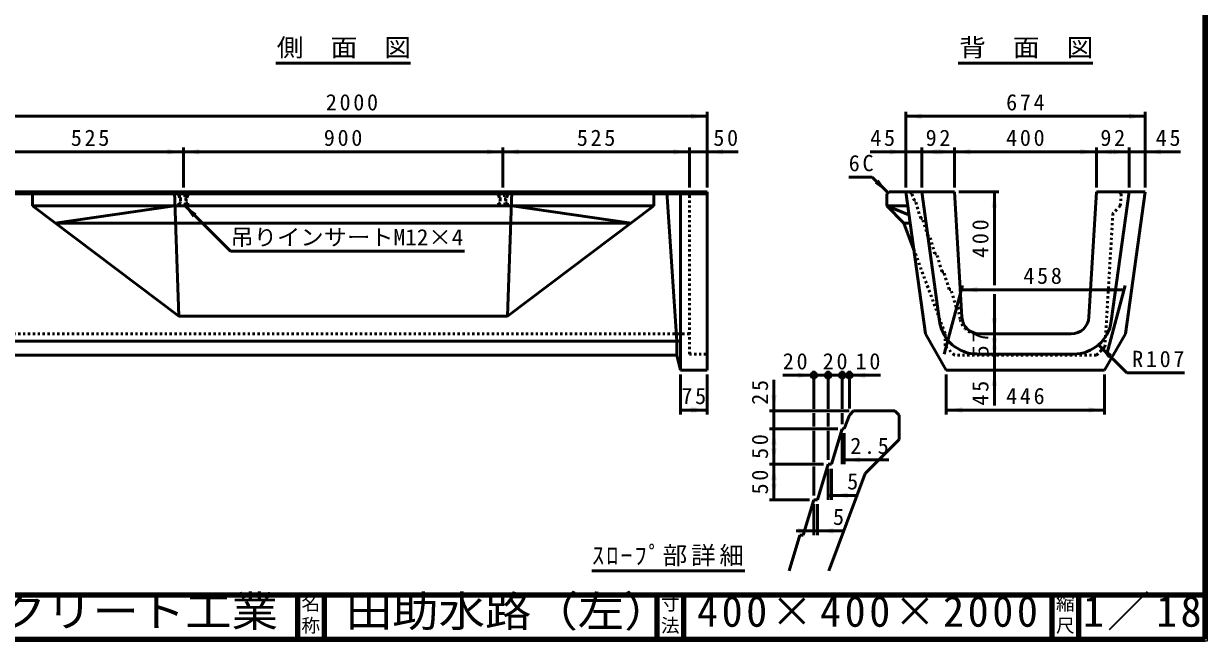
# Model space of a CAD drawing. Units: millimetres, scale not verified. Extents: x 100 to 4105, y 100 to 2870.
# Drawn here: x 1438 to 4105, y 100 to 1491 of the extents above; entities that cross this region are included whole.
import ezdxf
from ezdxf.enums import TextEntityAlignment as Align

# ---------------------------------------------------------------- set-up
doc = ezdxf.new("R2010")
doc.units = ezdxf.units.MM
doc.header["$LTSCALE"] = 5
doc.linetypes.add('USER1', pattern=[2.2, 1, -1.2])
doc.layers.add('V-nasSTD', color=7, linetype='Continuous', lineweight=50)
doc.styles.add('ＭＳ ゴシック', font='')
doc.styles.get('ＭＳ ゴシック').set_extended_font_data('MS Gothic')

msp = doc.modelspace()

# ---------------------------------------------------------------- hatches: boundary and pattern name
at = {"layer": 'V-nasSTD'}
for points in [[(2942.008, 1276.589), (2978.008, 1282.589), (2942.008, 1288.589)], [(3461.604, 1288.589), (3425.604, 1282.589), (3461.604, 1276.589)], [(3928.804, 1276.589), (3964.804, 1282.589), (3928.804, 1288.589)], [(1762.008, 1196.589), (1798.008, 1202.589), (1762.008, 1208.589)], [(1834.008, 1208.589), (1798.008, 1202.589), (1834.008, 1196.589)], [(2482.008, 1196.589), (2518.008, 1202.589), (2482.008, 1208.589)], [(2554.008, 1208.589), (2518.008, 1202.589), (2554.008, 1196.589)], [(2902.008, 1196.589), (2938.008, 1202.589), (2902.008, 1208.589)], [(3014.008, 1196.589), (2978.008, 1202.589), (3014.008, 1208.589)], [(3389.604, 1196.589), (3425.604, 1202.589), (3389.604, 1208.589)], [(3497.604, 1208.589), (3461.604, 1202.589), (3497.604, 1196.589)], [(3499.204, 1196.589), (3535.204, 1202.589), (3499.204, 1208.589)], [(3571.204, 1208.589), (3535.204, 1202.589), (3571.204, 1196.589)], [(3819.204, 1196.589), (3855.204, 1202.589), (3819.204, 1208.589)], [(3891.204, 1196.589), (3855.204, 1202.589), (3891.204, 1208.589)], [(3892.804, 1208.589), (3928.804, 1202.589), (3892.804, 1196.589)], [(4000.804, 1196.589), (3964.804, 1202.589), (4000.804, 1208.589)], [(3355.906, 1131.402), (3385.604, 1110.189), (3364.391, 1139.887)], [(3631.204, 1076.589), (3625.204, 1112.589), (3619.204, 1076.589)], [(1827.706, 1063.376), (1798.008, 1084.589), (1819.221, 1054.89)], [(3586.827, 897.878), (3550.827, 891.878), (3586.827, 885.878)], [(3881.227, 885.878), (3917.227, 891.878), (3881.227, 897.878)], [(3619.204, 828.589), (3625.204, 792.589), (3631.204, 828.589)], [(3631.204, 756.589), (3625.204, 792.589), (3619.204, 756.589)], [(3619.204, 782.989), (3625.204, 746.989), (3631.204, 782.989)], [(3860.444, 767.655), (3890.142, 746.442), (3885.899, 742.199), (3881.657, 737.957)], [(3182.569, 705.204), (3218.569, 699.204), (3182.569, 693.204)], [(3334.569, 705.204), (3298.569, 699.204), (3334.569, 693.204)], [(3631.204, 674.989), (3625.204, 710.989), (3619.204, 674.989)], [(3122.569, 654.804), (3128.569, 618.804), (3134.569, 654.804)], [(2954.008, 626.989), (2918.008, 620.989), (2954.008, 614.989)], [(2942.008, 614.989), (2978.008, 620.989), (2942.008, 626.989)], [(3552.804, 626.989), (3516.804, 620.989), (3552.804, 614.989)], [(3837.604, 626.989), (3873.604, 620.989), (3837.604, 614.989)], [(3134.569, 542.804), (3128.569, 578.804), (3122.569, 542.804)], [(3122.569, 534.804), (3128.569, 498.804), (3134.569, 534.804)], [(3322.569, 514.804), (3286.569, 508.804), (3322.569, 502.804)], [(3134.569, 462.804), (3128.569, 498.804), (3122.569, 462.804)], [(3122.569, 454.804), (3128.569, 418.804), (3134.569, 454.804)], [(3294.569, 434.804), (3258.569, 428.804), (3294.569, 422.804)], [(3182.569, 354.804), (3218.569, 348.804), (3182.569, 342.804)], [(3262.569, 354.804), (3226.569, 348.804), (3262.569, 342.804)]]:
    msp.add_hatch(color=256, dxfattribs=at).paths.add_polyline_path(points)

# ---------------------------------------------------------------- linework, layer by layer
at = {"layer": 'V-nasSTD', "lineweight": 100}
for p, q in [((4100, 105), (4100, 2865)), ((105, 205), (4100, 205)), ((2055, 205), (2055, 105)), ((2115, 205), (2115, 105)), ((2865, 205), (2865, 105)), ((2925, 205), (2925, 105)), ((3755, 205), (3755, 105)), ((3755, 205), (3755, 105)), ((3815, 205), (3815, 105)), ((105, 105), (4100, 105))]:
    msp.add_line(p, q, dxfattribs=at)
at = {"layer": 'V-nasSTD'}
for p, q in [((2006.508, 1402.589), (2309.508, 1402.589)), ((3543.704, 1402.589), (3846.704, 1402.589)), ((1378.008, 1282.589), (2978.008, 1282.589)), ((2978.008, 1292.589), (2978.008, 1122.589)), ((3425.604, 1292.589), (3425.604, 1122.589)), ((3425.604, 1282.589), (3964.804, 1282.589)), ((3964.804, 1292.589), (3964.804, 1122.589)), ((1378.008, 1202.589), (1798.008, 1202.589)), ((1798.008, 1212.589), (1798.008, 1122.589)), ((1798.008, 1202.589), (2518.008, 1202.589)), ((2518.008, 1212.589), (2518.008, 1122.589)), ((2518.008, 1202.589), (2938.008, 1202.589)), ((2938.008, 1212.589), (2938.008, 1122.589)), ((2938.008, 1202.589), (2978.008, 1202.589)), ((3048.008, 1202.589), (2978.008, 1202.589)), ((3345.604, 1202.589), (3425.604, 1202.589)), ((3461.604, 1202.589), (3425.604, 1202.589)), ((3461.604, 1212.589), (3461.604, 1122.589)), ((3535.204, 1202.589), (3461.604, 1202.589)), ((3535.204, 1212.589), (3535.204, 1122.589)), ((3535.204, 1202.589), (3855.204, 1202.589)), ((3855.204, 1212.589), (3855.204, 1122.589)), ((3855.204, 1202.589), (3928.804, 1202.589)), ((3928.804, 1212.589), (3928.804, 1122.589)), ((3928.804, 1202.589), (3964.804, 1202.589)), ((4044.804, 1202.589), (3964.804, 1202.589)), ((3297.049, 1145.544), (3350.249, 1145.544)), ((3385.604, 1110.189), (3350.249, 1145.544)), ((2978.008, 1112.589), (1338.008, 1112.589)), ((2978.008, 1107.789), (1338.008, 1107.789)), ((1458.008, 1080.589), (1458.008, 1112.589)), ((1788.008, 832.683), (1778.008, 1112.589)), ((2528.008, 832.683), (2538.008, 1112.589)), ((2858.008, 1080.589), (2858.008, 1112.589)), ((2887.062, 1112.589), (2910.008, 776.201)), ((2918.008, 1112.589), (2918.008, 710.989)), ((2978.008, 710.989), (2978.008, 1112.589)), ((3388.004, 1112.589), (3383.204, 1107.789)), ((3383.204, 1107.789), (3383.204, 1080.589)), ((3388.004, 1112.589), (3535.204, 1112.589)), ((3425.604, 1112.589), (3469.726, 792.531)), ((3461.604, 1112.589), (3501.815, 820.899)), ((3535.204, 1112.589), (3552.148, 830.193)), ((3635.204, 1112.589), (3545.204, 1112.589)), ((3625.204, 901.878), (3625.204, 1112.589)), ((3838.261, 830.193), (3855.204, 1112.589)), ((3855.204, 1112.589), (3964.804, 1112.589)), ((3888.593, 820.899), (3928.804, 1112.589)), ((3920.683, 792.531), (3964.804, 1112.589)), ((1458.008, 1080.589), (1788.008, 832.683)), ((1458.008, 1080.589), (2858.008, 1080.589)), ((1778.008, 1080.589), (1509.124, 1042.189)), ((1798.008, 1084.589), (1904.074, 978.523)), ((2528.008, 832.683), (2858.008, 1080.589)), ((2538.008, 1080.589), (2806.892, 1042.189)), ((3383.204, 1080.589), (3421.604, 1042.189)), ((3383.204, 1080.589), (3430.016, 1080.589)), ((3383.204, 1080.589), (3432.797, 1060.412)), ((1509.124, 1042.189), (2806.892, 1042.189)), ((3421.604, 1042.189), (3443.385, 983.605)), ((3421.604, 1042.189), (3435.309, 1042.189)), ((1904.074, 978.523), (2431.574, 978.523)), ((3512.004, 746.989), (3553.415, 901.537)), ((3550.827, 891.878), (3917.227, 891.878)), ((3625.204, 881.878), (3625.204, 792.589)), ((3878.404, 746.989), (3919.815, 901.537)), ((1788.008, 832.683), (2528.008, 832.683)), ((1386.008, 776.201), (2918.008, 776.201)), ((2910.008, 776.201), (2910.008, 744.589)), ((3469.726, 792.531), (3516.804, 710.989)), ((3592.076, 792.589), (3798.332, 792.589)), ((3798.332, 792.589), (3592.076, 792.589)), ((3625.204, 746.989), (3625.204, 792.589)), ((3873.604, 710.989), (3920.683, 792.531)), ((3586.613, 746.989), (3803.795, 746.989)), ((3586.613, 746.989), (3803.795, 746.989)), ((3625.204, 710.989), (3625.204, 746.989)), ((3860.039, 768.06), (3923.679, 704.42)), ((1378.008, 744.589), (2910.008, 744.589)), ((2910.008, 744.589), (2918.008, 710.989)), ((2918.008, 710.989), (2978.008, 710.989)), ((2918.008, 700.989), (2918.008, 610.989)), ((2978.008, 700.989), (2978.008, 610.989)), ((3148.569, 699.204), (3218.569, 699.204)), ((3218.569, 623.804), (3218.569, 709.204)), ((3250.569, 699.204), (3218.569, 699.204)), ((3250.569, 623.804), (3250.569, 709.204)), ((3282.569, 699.204), (3250.569, 699.204)), ((3282.569, 623.804), (3282.569, 709.204)), ((3298.569, 699.204), (3282.569, 699.204)), ((3298.569, 624.204), (3298.569, 709.204)), ((3368.569, 699.204), (3298.569, 699.204)), ((3516.804, 710.989), (3873.604, 710.989)), ((3516.804, 700.989), (3516.804, 610.989)), ((3625.204, 630.989), (3625.204, 710.989)), ((3873.604, 700.989), (3873.604, 610.989)), ((4053.679, 704.42), (3923.679, 704.42)), ((3128.569, 688.804), (3128.569, 618.804)), ((2918.008, 620.989), (2978.008, 620.989)), ((3118.569, 618.804), (3298.169, 618.804)), ((3128.569, 618.804), (3128.569, 578.804)), ((3218.569, 583.804), (3218.569, 613.804)), ((3250.569, 613.804), (3250.569, 583.804)), ((3282.569, 613.804), (3282.569, 588.804)), ((3298.569, 609.204), (3308.169, 618.804)), ((3400.969, 618.804), (3308.169, 618.804)), ((3400.969, 618.804), (3410.569, 609.204)), ((3516.804, 620.989), (3873.604, 620.989)), ((3286.569, 578.804), (3298.569, 609.204)), ((3410.569, 609.204), (3410.569, 554.804)), ((3272.569, 578.804), (3118.569, 578.804)), ((3128.569, 578.804), (3128.569, 498.804)), ((3218.569, 503.804), (3218.569, 573.804)), ((3250.569, 573.804), (3250.569, 508.804)), ((3258.569, 498.804), (3282.569, 578.804)), ((3282.569, 578.804), (3286.569, 578.804)), ((3282.569, 498.804), (3282.569, 568.804)), ((3286.569, 498.804), (3286.569, 568.804)), ((3410.569, 554.804), (3333.769, 478.004)), ((3282.569, 508.804), (3286.569, 508.804)), ((3387.569, 508.804), (3286.569, 508.804)), ((3240.569, 498.804), (3118.569, 498.804)), ((3128.569, 498.804), (3128.569, 418.804)), ((3218.569, 428.804), (3218.569, 493.804)), ((3226.569, 418.804), (3250.569, 498.804)), ((3250.569, 498.804), (3258.569, 498.804)), ((3250.569, 418.804), (3250.569, 488.804)), ((3258.569, 418.804), (3258.569, 488.804)), ((3333.769, 478.004), (3252.272, 258.804)), ((3250.569, 428.804), (3258.569, 428.804)), ((3318.569, 428.804), (3258.569, 428.804)), ((3208.569, 418.804), (3118.569, 418.804)), ((3194.569, 338.804), (3218.569, 418.804)), ((3218.569, 418.804), (3226.569, 418.804)), ((3218.569, 338.804), (3218.569, 408.804)), ((3226.569, 338.804), (3226.569, 408.804)), ((3178.569, 348.804), (3218.569, 348.804)), ((3218.569, 348.804), (3226.569, 348.804)), ((3286.569, 348.804), (3226.569, 348.804)), ((3162.569, 258.804), (3186.569, 338.804)), ((3186.569, 338.804), (3194.569, 338.804)), ((2718.688, 258.804), (3063.188, 258.804))]:
    msp.add_line(p, q, dxfattribs=at)
at = {"layer": 'V-nasSTD', "linetype": 'USER1'}
for p, q in [((1787.408, 1105.389), (1808.608, 1105.389)), ((1787.408, 1105.389), (1787.408, 1104.189)), ((1787.408, 1104.189), (1808.608, 1104.189)), ((1789.608, 1112.589), (1788.608, 1105.389)), ((1788.608, 1104.189), (1789.608, 1096.589)), ((1789.608, 1096.589), (1806.408, 1096.589)), ((1791.608, 1096.589), (1791.608, 1088.778)), ((1804.408, 1096.589), (1804.408, 1088.778)), ((1806.408, 1112.589), (1807.408, 1105.389)), ((1807.408, 1104.189), (1806.408, 1096.589)), ((1808.608, 1105.389), (1808.608, 1104.189)), ((2507.408, 1105.389), (2528.608, 1105.389)), ((2507.408, 1105.389), (2507.408, 1104.189)), ((2507.408, 1104.189), (2528.608, 1104.189)), ((2509.608, 1112.589), (2508.608, 1105.389)), ((2508.608, 1104.189), (2509.608, 1096.589)), ((2509.608, 1096.589), (2526.408, 1096.589)), ((2511.608, 1096.589), (2511.608, 1088.778)), ((2524.408, 1096.589), (2524.408, 1088.778)), ((2526.408, 1112.589), (2527.408, 1105.389)), ((2527.408, 1104.189), (2526.408, 1096.589)), ((2528.608, 1105.389), (2528.608, 1104.189)), ((2938.008, 746.989), (2938.008, 1112.589)), ((3439.204, 1107.789), (3434.404, 1112.589)), ((3445.204, 1092.589), (3439.204, 1107.789)), ((3911.204, 1107.789), (3906.404, 1112.589)), ((3911.204, 1107.789), (3908.884, 1080.589)), ((1788.008, 1086.989), (1788.008, 1084.589)), ((1788.008, 1086.989), (1789.63, 1086.989)), ((1788.008, 1084.589), (1808.008, 1084.589)), ((1790.723, 1087.347), (1790.346, 1087.158)), ((1805.292, 1087.347), (1805.67, 1087.158)), ((1806.386, 1086.989), (1808.008, 1086.989)), ((1808.008, 1086.989), (1808.008, 1084.589)), ((2508.008, 1086.989), (2508.008, 1084.589)), ((2508.008, 1086.989), (2509.63, 1086.989)), ((2508.008, 1084.589), (2528.008, 1084.589)), ((2510.723, 1087.347), (2510.346, 1087.158)), ((2525.292, 1087.347), (2525.67, 1087.158)), ((2526.386, 1086.989), (2528.008, 1086.989)), ((2528.008, 1086.989), (2528.008, 1084.589)), ((3447.204, 1092.589), (3445.204, 1092.589)), ((3459.204, 1052.589), (3447.204, 1092.589)), ((3908.884, 1080.589), (3892.289, 1063.993)), ((3463.204, 1052.589), (3459.204, 1052.589)), ((3475.204, 1012.589), (3463.204, 1052.589)), ((3892.289, 1063.993), (3874.268, 763.653)), ((3479.204, 1012.589), (3475.204, 1012.589)), ((3491.204, 972.589), (3479.204, 1012.589)), ((3443.385, 983.605), (3514.404, 792.589)), ((3495.204, 972.589), (3491.204, 972.589)), ((3507.204, 932.589), (3495.204, 972.589)), ((3511.204, 932.589), (3507.204, 932.589)), ((3511.204, 932.589), (3507.204, 932.589)), ((3523.204, 892.589), (3511.204, 932.589)), ((3527.204, 892.589), (3523.204, 892.589)), ((3527.204, 892.589), (3523.204, 892.589)), ((3527.204, 892.589), (3523.204, 892.589)), ((3539.204, 852.589), (3527.204, 892.589)), ((3543.204, 852.589), (3539.204, 852.589)), ((3543.204, 852.589), (3548.308, 825.249)), ((1338.008, 792.589), (2938.008, 792.589)), ((3514.404, 792.589), (3514.404, 765.389)), ((3587.629, 792.589), (3592.076, 792.589)), ((2938.008, 746.989), (2978.008, 746.989)), ((3535.204, 744.589), (3514.404, 765.389)), ((3874.268, 763.653), (3855.204, 744.589)), ((3855.204, 744.589), (3535.204, 744.589))]:
    msp.add_line(p, q, dxfattribs=at)
at = {"layer": 'V-nasSTD', "lineweight": 13}
msp.add_lwpolyline([(100, 100), (100, 2870), (4105, 2870), (4105, 100)], close=True, dxfattribs=at)
at = {"layer": 'V-nasSTD'}
for centre in [(3218.569, 699.204), (3250.569, 699.204), (3282.569, 699.204), (3298.569, 699.204)]:
    msp.add_circle(centre, 6.4, dxfattribs=at)
at = {"layer": 'V-nasSTD', "linetype": 'USER1'}
for centre, radius, start, end in [((1789.63, 1088.589), 1.6, 270, 296.56505), ((1790.008, 1088.778), 1.6, 296.56505, 0), ((1806.008, 1088.778), 1.6, 180, 243.43495), ((1806.386, 1088.589), 1.6, 243.43495, 270), ((2509.63, 1088.589), 1.6, 270, 296.56505), ((2510.008, 1088.778), 1.6, 296.56505, 0), ((2526.008, 1088.778), 1.6, 180, 243.43495), ((2526.386, 1088.589), 1.6, 243.43495, 270), ((3587.629, 832.589), 40, 190.57352, 270)]:
    msp.add_arc(centre, radius, start, end, dxfattribs=at)
at = {"layer": 'V-nasSTD'}
for centre, radius, start, end in [((3592.076, 832.589), 40, 183.43363, 270), ((3798.332, 832.589), 40, 270, 356.56637), ((3586.613, 832.589), 85.6, 187.84907, 270), ((3803.795, 832.589), 85.6, 270, 352.15093)]:
    msp.add_arc(centre, radius, start, end, dxfattribs=at)

# ---------------------------------------------------------------- texts
at = {"layer": 'V-nasSTD', "style": 'ＭＳ ゴシック'}
for s, height, width, p in [('側\u3000面\u3000図', 40.32, 1.1, (2008.508, 1457.589)), ('背\u3000面\u3000図', 40.32, 1.1, (3545.704, 1457.589)), ('吊りインサートM12×4', 36.66, 1.05, (1904.074, 1028.523)), ('田助水路（左）', 69.65, 1.1, (2164.102, 202.47)), ('株式会社船生コンクリート工業', 69.65, 1.1, (548.25, 202.55))]:
    msp.add_text(s, height=height, dxfattribs=dict(at, width=width)).set_placement(p, align=Align.TOP_LEFT)
for s, height, p in [('5', 36.66, (3293.569, 478.804)), ('5', 36.66, (3261.569, 398.804)), ('名', 30.79, (2063.982, 200.999)), ('寸', 30.79, (2873.982, 200.999)), ('縮', 30.79, (3763.982, 200.999)), ('称', 30.79, (2063.976, 151.01)), ('法', 30.79, (2873.976, 151.01)), ('尺', 30.79, (3763.976, 151.01))]:
    msp.add_text(s, height=height, dxfattribs=at).set_placement(p, align=Align.TOP_LEFT)
at = {"layer": 'V-nasSTD', "attachment_point": 1, "style": 'ＭＳ ゴシック'}
for s, insert, char_height in [('\\T1.24;2000', (2119.008, 1332.589), 36.66), ('\\T1.24;674', (3651.704, 1332.589), 36.66), ('\\T1.24;525', (1544.508, 1252.589), 36.66), ('\\T1.24;900', (2114.508, 1252.589), 36.66), ('\\T1.24;525', (2684.508, 1252.589), 36.66), ('\\T1.24;50', (2992.008, 1252.589), 36.66), ('\\T1.24;45', (3345.604, 1252.589), 36.66), ('\\T1.24;92', (3470.404, 1252.589), 36.66), ('\\T1.24;400', (3651.704, 1252.589), 36.66), ('\\T1.24;92', (3864.004, 1252.589), 36.66), ('\\T1.24;45', (3988.804, 1252.589), 36.66), ('\\T1.24;6C', (3297.049, 1195.544), 36.66), ('\\T1.24;458', (3690.527, 941.878), 36.66), ('\\T1.24;20', (3148.569, 749.204), 36.66), ('\\T1.24;20', (3238.569, 749.204), 36.66), ('\\T1.24;10', (3312.569, 749.204), 36.66), ('\\T1.24;R107', (3935.679, 754.42), 36.66), ('\\T1.24;75', (2920.008, 670.989), 36.66), ('\\T1.24;446', (3651.704, 670.989), 36.66), ('\\T1.24;2.5', (3300.569, 558.804), 36.66), ('\\T1.16;ｽﾛｰﾌﾟ部詳細', (2718.688, 313.804), 40.32), ('\\T1.17;400×400×2000', (2955.25, 202.47), 69.65), ('\\T1.16;1／18', (3824.5, 202.582), 69.65)]:
    msp.add_mtext(s, dxfattribs=dict(at, insert=insert, char_height=char_height))
at = {"layer": 'V-nasSTD', "char_height": 36.66, "attachment_point": 1, "rotation": 90, "style": 'ＭＳ ゴシック'}
for s, insert in [('\\T1.24;400', (3575.204, 963.699)), ('\\T1.24;57', (3575.204, 741.789)), ('\\T1.24;25', (3078.569, 632.804)), ('\\T1.24;45', (3575.204, 630.989)), ('\\T1.24;50', (3078.569, 510.804)), ('\\T1.24;50', (3078.569, 430.804))]:
    msp.add_mtext(s, dxfattribs=dict(at, insert=insert))

doc.saveas('drawing.dxf')
